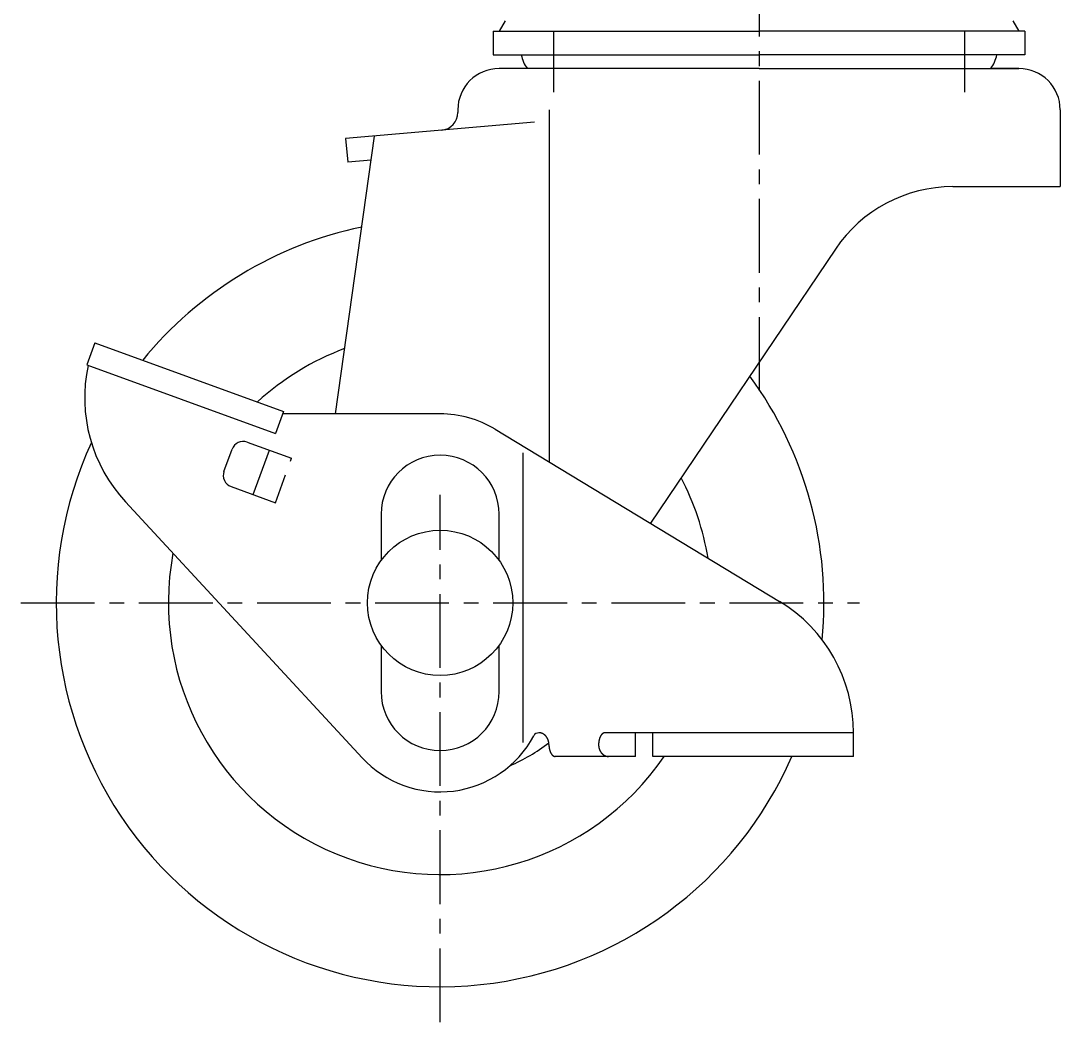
# Model space of a CAD drawing. Extents: x -2 to 216, y -1 to 251.
# Drawn here: x 124.9 to 212.9, y 41.8 to 126.6 of the extents above; entities that cross this region are included whole.
import ezdxf

# ---------------------------------------------------------------- set-up
doc = ezdxf.new("R2010")
doc.units = 0
doc.header["$LTSCALE"] = 5
doc.linetypes.add('CENTER', pattern=[2, 1.25, -0.25, 0.25, -0.25])
doc.linetypes.add('DASHED', pattern=[0.75, 0.5, -0.25])
doc.layers.get('0').update_dxf_attribs({"linetype": 'CONTINUOUS'})
doc.layers.add('CENTER', color=1, linetype='CENTER')

msp = doc.modelspace()

# ---------------------------------------------------------------- linework, layer by layer
at = {"color": 7, "linetype": 'CONTINUOUS'}
for p, q in [((165.942665, 126.607896), (165.432944, 125.725033)), ((208.923223, 126.607896), (209.432944, 125.725033)), ((164.932944, 125.725033), (164.932944, 123.725033)), ((164.932944, 125.725033), (187.432944, 125.725033)), ((209.932944, 125.725033), (187.432944, 125.725033)), ((209.932944, 125.725033), (209.932944, 123.725033)), ((164.932944, 123.725033), (187.432944, 123.725033)), ((209.932944, 123.725033), (187.432944, 123.725033)), ((187.432944, 122.568783), (165.432944, 122.568783)), ((187.432944, 122.568783), (209.432944, 122.568783)), ((209.432944, 122.568783), (207.046962, 122.568783)), ((161.932944, 119.068783), (161.932944, 118.84328)), ((169.674566, 119.068783), (169.674566, 89.253699)), ((212.932944, 119.068783), (212.932944, 112.568783)), ((168.426366, 118.036884), (152.432944, 116.63764)), ((151.573494, 93.328783), (154.879422, 116.85168)), ((152.432944, 116.63764), (152.607256, 114.645251)), ((154.593754, 114.819047), (152.607256, 114.645251)), ((203.851535, 112.568783), (212.932944, 112.568783)), ((193.903084, 107.279098), (178.244158, 84.063785)), ((131.203318, 99.354199), (130.519278, 97.474814)), ((131.203318, 99.354199), (147.178092, 93.539856)), ((130.519278, 97.474814), (146.494052, 91.660471)), ((147.178092, 93.539856), (146.494052, 91.660471)), ((160.432944, 93.328783), (147.101268, 93.328783)), ((165.095177, 92.027067), (189.16728, 77.448527)), ((144.101637, 90.934973), (147.860407, 89.566892)), ((142.135884, 88.457915), (142.819924, 90.3373)), ((144.612941, 86.492162), (145.981022, 90.250932)), ((167.432944, 90.026724), (167.432944, 65.506957)), ((142.733556, 87.176202), (146.492327, 85.808121)), ((133.798947, 85.869597), (153.82587, 64.217598)), ((155.432944, 84.828783), (155.432944, 80.909635)), ((165.432944, 80.909635), (165.432944, 84.828783)), ((155.432944, 73.747931), (155.432944, 69.828783)), ((165.432944, 69.828783), (165.432944, 73.747931)), ((195.432944, 66.328783), (174.3918, 66.328783)), ((176.985774, 64.328783), (176.985774, 66.328783)), ((178.432944, 64.328783), (178.432944, 66.328783)), ((195.432944, 64.328783), (195.432944, 66.328783)), ((176.985774, 64.328783), (170.187151, 64.328783)), ((195.432944, 64.328783), (178.432944, 64.328783))]:
    msp.add_line(p, q, dxfattribs=at)
at = {"color": 3, "linetype": 'DASHED'}
msp.add_line((146.492327, 85.808121), (147.860407, 89.566892), dxfattribs=at)
at = {"color": 7, "linetype": 'CONTINUOUS'}
for points in [[(169.646, 65.3288, 0), (169.646, 65.3411, 0), (169.646, 65.3533, 0), (169.645, 65.3656, 0), (169.645, 65.3779, 0), (169.644, 65.3901, 0), (169.644, 65.4023, 0), (169.643, 65.4146, 0), (169.642, 65.4268, 0), (169.641, 65.439, 0), (169.64, 65.4512, 0), (169.638, 65.4634, 0), (169.637, 65.4755, 0), (169.635, 65.4876, 0), (169.634, 65.4997, 0), (169.632, 65.5118, 0), (169.63, 65.5239, 0), (169.628, 65.5359, 0), (169.626, 65.5479, 0), (169.623, 65.5598, 0), (169.621, 65.5718, 0), (169.618, 65.5836, 0), (169.616, 65.5955, 0), (169.613, 65.6073, 0), (169.61, 65.6191, 0), (169.607, 65.6308, 0), (169.604, 65.6425, 0), (169.6, 65.6541, 0), (169.597, 65.6657, 0), (169.593, 65.6772, 0), (169.59, 65.6887, 0), (169.586, 65.7001, 0), (169.582, 65.7115, 0), (169.578, 65.7228, 0), (169.574, 65.734, 0), (169.57, 65.7452, 0), (169.565, 65.7563, 0), (169.561, 65.7674, 0), (169.556, 65.7784, 0), (169.552, 65.7893, 0), (169.547, 65.8002, 0), (169.542, 65.811, 0), (169.537, 65.8217, 0), (169.532, 65.8323, 0), (169.526, 65.8429, 0), (169.521, 65.8534, 0), (169.516, 65.8638, 0), (169.51, 65.8741, 0), (169.504, 65.8844, 0), (169.498, 65.8945, 0), (169.493, 65.9046, 0), (169.487, 65.9146, 0), (169.481, 65.9245, 0), (169.474, 65.9343, 0), (169.468, 65.944, 0), (169.462, 65.9536, 0), (169.455, 65.9632, 0), (169.449, 65.9726, 0), (169.442, 65.982, 0), (169.435, 65.9912, 0), (169.428, 66.0003, 0), (169.421, 66.0094, 0), (169.414, 66.0183, 0), (169.407, 66.0272, 0), (169.4, 66.0359, 0), (169.392, 66.0445, 0), (169.385, 66.053, 0), (169.377, 66.0614, 0), (169.37, 66.0697, 0), (169.362, 66.0779, 0), (169.354, 66.086, 0), (169.346, 66.094, 0), (169.339, 66.1018, 0), (169.331, 66.1095, 0), (169.322, 66.1171, 0), (169.314, 66.1246, 0), (169.306, 66.132, 0), (169.298, 66.1392, 0), (169.289, 66.1464, 0), (169.281, 66.1534, 0), (169.272, 66.1603, 0), (169.264, 66.167, 0), (169.255, 66.1736, 0), (169.246, 66.1801, 0), (169.237, 66.1865, 0), (169.229, 66.1928, 0), (169.22, 66.1989, 0), (169.211, 66.2049, 0), (169.201, 66.2107, 0), (169.192, 66.2164, 0), (169.183, 66.222, 0), (169.174, 66.2275, 0), (169.165, 66.2328, 0), (169.155, 66.238, 0), (169.146, 66.243, 0), (169.136, 66.2479, 0), (169.127, 66.2527, 0), (169.117, 66.2573, 0), (169.108, 66.2618, 0), (169.098, 66.2661, 0), (169.088, 66.2703, 0), (169.079, 66.2744, 0), (169.069, 66.2783, 0), (169.059, 66.2821, 0), (169.049, 66.2857, 0), (169.039, 66.2892, 0), (169.029, 66.2926, 0), (169.019, 66.2958, 0), (169.009, 66.2988, 0), (168.999, 66.3017, 0), (168.989, 66.3045, 0), (168.979, 66.3071, 0), (168.969, 66.3096, 0), (168.959, 66.3119, 0), (168.949, 66.3141, 0), (168.939, 66.3161, 0), (168.928, 66.318, 0), (168.918, 66.3197, 0), (168.908, 66.3213, 0), (168.898, 66.3227, 0), (168.888, 66.324, 0), (168.877, 66.3251, 0), (168.867, 66.3261, 0), (168.857, 66.3269, 0), (168.846, 66.3276, 0), (168.836, 66.3281, 0), (168.826, 66.3285, 0), (168.815, 66.3287, 0), (168.805, 66.3288, 0)], [(174.392, 66.3288, 0), (174.385, 66.3287, 0), (174.379, 66.3285, 0), (174.372, 66.3281, 0), (174.365, 66.3276, 0), (174.359, 66.3269, 0), (174.352, 66.3261, 0), (174.345, 66.3251, 0), (174.339, 66.324, 0), (174.332, 66.3227, 0), (174.326, 66.3213, 0), (174.319, 66.3197, 0), (174.312, 66.318, 0), (174.306, 66.3161, 0), (174.299, 66.3141, 0), (174.293, 66.3119, 0), (174.286, 66.3096, 0), (174.28, 66.3071, 0), (174.273, 66.3045, 0), (174.267, 66.3017, 0), (174.26, 66.2988, 0), (174.254, 66.2958, 0), (174.247, 66.2926, 0), (174.241, 66.2892, 0), (174.235, 66.2857, 0), (174.228, 66.2821, 0), (174.222, 66.2783, 0), (174.216, 66.2744, 0), (174.209, 66.2703, 0), (174.203, 66.2661, 0), (174.197, 66.2618, 0), (174.191, 66.2573, 0), (174.185, 66.2527, 0), (174.179, 66.2479, 0), (174.173, 66.243, 0), (174.166, 66.238, 0), (174.16, 66.2328, 0), (174.154, 66.2275, 0), (174.148, 66.222, 0), (174.143, 66.2164, 0), (174.137, 66.2107, 0), (174.131, 66.2049, 0), (174.125, 66.1989, 0), (174.119, 66.1928, 0), (174.114, 66.1865, 0), (174.108, 66.1801, 0), (174.102, 66.1736, 0), (174.097, 66.167, 0), (174.091, 66.1603, 0), (174.086, 66.1534, 0), (174.08, 66.1464, 0), (174.075, 66.1392, 0), (174.069, 66.132, 0), (174.064, 66.1246, 0), (174.059, 66.1171, 0), (174.054, 66.1095, 0), (174.049, 66.1018, 0), (174.043, 66.094, 0), (174.038, 66.086, 0), (174.033, 66.0779, 0), (174.028, 66.0697, 0), (174.023, 66.0614, 0), (174.019, 66.053, 0), (174.014, 66.0445, 0), (174.009, 66.0359, 0), (174.004, 66.0272, 0), (174, 66.0183, 0), (173.995, 66.0094, 0), (173.991, 66.0003, 0), (173.986, 65.9912, 0), (173.982, 65.982, 0), (173.978, 65.9726, 0), (173.973, 65.9632, 0), (173.969, 65.9536, 0), (173.965, 65.944, 0), (173.961, 65.9343, 0), (173.957, 65.9245, 0), (173.953, 65.9146, 0), (173.949, 65.9046, 0), (173.946, 65.8945, 0), (173.942, 65.8844, 0), (173.938, 65.8741, 0), (173.935, 65.8638, 0), (173.931, 65.8534, 0), (173.928, 65.8429, 0), (173.924, 65.8323, 0), (173.921, 65.8217, 0), (173.918, 65.811, 0), (173.915, 65.8002, 0), (173.911, 65.7893, 0), (173.908, 65.7784, 0), (173.905, 65.7674, 0), (173.903, 65.7563, 0), (173.9, 65.7452, 0), (173.897, 65.734, 0), (173.894, 65.7228, 0), (173.892, 65.7115, 0), (173.889, 65.7001, 0), (173.887, 65.6887, 0), (173.885, 65.6772, 0), (173.882, 65.6657, 0), (173.88, 65.6541, 0), (173.878, 65.6425, 0), (173.876, 65.6308, 0), (173.874, 65.6191, 0), (173.872, 65.6073, 0), (173.87, 65.5955, 0), (173.869, 65.5836, 0), (173.867, 65.5718, 0), (173.865, 65.5598, 0), (173.864, 65.5479, 0), (173.862, 65.5359, 0), (173.861, 65.5239, 0), (173.86, 65.5118, 0), (173.859, 65.4997, 0), (173.858, 65.4876, 0), (173.857, 65.4755, 0), (173.856, 65.4634, 0), (173.855, 65.4512, 0), (173.854, 65.439, 0), (173.853, 65.4268, 0), (173.853, 65.4146, 0), (173.852, 65.4023, 0), (173.852, 65.3901, 0), (173.851, 65.3779, 0), (173.851, 65.3656, 0), (173.851, 65.3533, 0), (173.851, 65.3411, 0), (173.851, 65.3288, 0)], [(169.646, 65.3288, 0), (169.646, 65.3165, 0), (169.646, 65.3042, 0), (169.646, 65.292, 0), (169.647, 65.2797, 0), (169.647, 65.2675, 0), (169.647, 65.2552, 0), (169.648, 65.243, 0), (169.649, 65.2308, 0), (169.649, 65.2186, 0), (169.65, 65.2064, 0), (169.651, 65.1942, 0), (169.652, 65.1821, 0), (169.653, 65.1699, 0), (169.654, 65.1578, 0), (169.655, 65.1457, 0), (169.656, 65.1337, 0), (169.658, 65.1217, 0), (169.659, 65.1097, 0), (169.661, 65.0977, 0), (169.662, 65.0858, 0), (169.664, 65.0739, 0), (169.666, 65.0621, 0), (169.667, 65.0503, 0), (169.669, 65.0385, 0), (169.671, 65.0268, 0), (169.673, 65.0151, 0), (169.675, 65.0035, 0), (169.678, 64.9919, 0), (169.68, 64.9804, 0), (169.682, 64.9689, 0), (169.685, 64.9575, 0), (169.687, 64.9461, 0), (169.69, 64.9348, 0), (169.692, 64.9235, 0), (169.695, 64.9124, 0), (169.698, 64.9012, 0), (169.701, 64.8902, 0), (169.704, 64.8792, 0), (169.707, 64.8682, 0), (169.71, 64.8574, 0), (169.713, 64.8466, 0), (169.716, 64.8359, 0), (169.72, 64.8252, 0), (169.723, 64.8147, 0), (169.726, 64.8042, 0), (169.73, 64.7938, 0), (169.734, 64.7835, 0), (169.737, 64.7732, 0), (169.741, 64.7631, 0), (169.745, 64.753, 0), (169.749, 64.743, 0), (169.753, 64.7331, 0), (169.756, 64.7233, 0), (169.761, 64.7136, 0), (169.765, 64.7039, 0), (169.769, 64.6944, 0), (169.773, 64.685, 0), (169.777, 64.6756, 0), (169.782, 64.6664, 0), (169.786, 64.6572, 0), (169.791, 64.6482, 0), (169.795, 64.6392, 0), (169.8, 64.6304, 0), (169.805, 64.6217, 0), (169.809, 64.6131, 0), (169.814, 64.6045, 0), (169.819, 64.5961, 0), (169.824, 64.5878, 0), (169.829, 64.5796, 0), (169.834, 64.5716, 0), (169.839, 64.5636, 0), (169.844, 64.5558, 0), (169.849, 64.548, 0), (169.854, 64.5404, 0), (169.859, 64.5329, 0), (169.865, 64.5256, 0), (169.87, 64.5183, 0), (169.876, 64.5112, 0), (169.881, 64.5042, 0), (169.887, 64.4973, 0), (169.892, 64.4906, 0), (169.898, 64.4839, 0), (169.903, 64.4774, 0), (169.909, 64.4711, 0), (169.915, 64.4648, 0), (169.92, 64.4587, 0), (169.926, 64.4527, 0), (169.932, 64.4469, 0), (169.938, 64.4411, 0), (169.944, 64.4356, 0), (169.95, 64.4301, 0), (169.956, 64.4248, 0), (169.962, 64.4196, 0), (169.968, 64.4146, 0), (169.974, 64.4097, 0), (169.98, 64.4049, 0), (169.986, 64.4003, 0), (169.992, 64.3958, 0), (169.999, 64.3914, 0), (170.005, 64.3872, 0), (170.011, 64.3832, 0), (170.017, 64.3793, 0), (170.024, 64.3755, 0), (170.03, 64.3718, 0), (170.036, 64.3684, 0), (170.043, 64.365, 0), (170.049, 64.3618, 0), (170.056, 64.3588, 0), (170.062, 64.3558, 0), (170.069, 64.3531, 0), (170.075, 64.3505, 0), (170.082, 64.348, 0), (170.088, 64.3457, 0), (170.095, 64.3435, 0), (170.101, 64.3415, 0), (170.108, 64.3396, 0), (170.114, 64.3379, 0), (170.121, 64.3363, 0), (170.128, 64.3349, 0), (170.134, 64.3336, 0), (170.141, 64.3325, 0), (170.147, 64.3315, 0), (170.154, 64.3307, 0), (170.161, 64.33, 0), (170.167, 64.3295, 0), (170.174, 64.3291, 0), (170.181, 64.3289, 0), (170.187, 64.3288, 0)], [(173.851, 65.3288, 0), (173.851, 65.3165, 0), (173.851, 65.3042, 0), (173.851, 65.292, 0), (173.852, 65.2797, 0), (173.852, 65.2675, 0), (173.853, 65.2552, 0), (173.854, 65.243, 0), (173.855, 65.2308, 0), (173.856, 65.2186, 0), (173.857, 65.2064, 0), (173.858, 65.1942, 0), (173.86, 65.1821, 0), (173.861, 65.1699, 0), (173.863, 65.1578, 0), (173.865, 65.1457, 0), (173.867, 65.1337, 0), (173.869, 65.1217, 0), (173.871, 65.1097, 0), (173.873, 65.0977, 0), (173.876, 65.0858, 0), (173.878, 65.0739, 0), (173.881, 65.0621, 0), (173.884, 65.0503, 0), (173.887, 65.0385, 0), (173.89, 65.0268, 0), (173.893, 65.0151, 0), (173.896, 65.0035, 0), (173.9, 64.9919, 0), (173.903, 64.9804, 0), (173.907, 64.9689, 0), (173.911, 64.9575, 0), (173.915, 64.9461, 0), (173.919, 64.9348, 0), (173.923, 64.9235, 0), (173.927, 64.9124, 0), (173.931, 64.9012, 0), (173.936, 64.8902, 0), (173.94, 64.8792, 0), (173.945, 64.8682, 0), (173.95, 64.8574, 0), (173.955, 64.8466, 0), (173.96, 64.8359, 0), (173.965, 64.8252, 0), (173.97, 64.8147, 0), (173.976, 64.8042, 0), (173.981, 64.7938, 0), (173.987, 64.7835, 0), (173.992, 64.7732, 0), (173.998, 64.7631, 0), (174.004, 64.753, 0), (174.01, 64.743, 0), (174.016, 64.7331, 0), (174.022, 64.7233, 0), (174.029, 64.7136, 0), (174.035, 64.7039, 0), (174.042, 64.6944, 0), (174.048, 64.685, 0), (174.055, 64.6756, 0), (174.062, 64.6664, 0), (174.068, 64.6572, 0), (174.075, 64.6482, 0), (174.083, 64.6392, 0), (174.09, 64.6304, 0), (174.097, 64.6217, 0), (174.104, 64.6131, 0), (174.112, 64.6045, 0), (174.119, 64.5961, 0), (174.127, 64.5878, 0), (174.135, 64.5796, 0), (174.142, 64.5716, 0), (174.15, 64.5636, 0), (174.158, 64.5558, 0), (174.166, 64.548, 0), (174.174, 64.5404, 0), (174.182, 64.5329, 0), (174.191, 64.5256, 0), (174.199, 64.5183, 0), (174.207, 64.5112, 0), (174.216, 64.5042, 0), (174.224, 64.4973, 0), (174.233, 64.4906, 0), (174.242, 64.4839, 0), (174.25, 64.4774, 0), (174.259, 64.4711, 0), (174.268, 64.4648, 0), (174.277, 64.4587, 0), (174.286, 64.4527, 0), (174.295, 64.4469, 0), (174.304, 64.4411, 0), (174.313, 64.4356, 0), (174.323, 64.4301, 0), (174.332, 64.4248, 0), (174.341, 64.4196, 0), (174.351, 64.4146, 0), (174.36, 64.4097, 0), (174.37, 64.4049, 0), (174.379, 64.4003, 0), (174.389, 64.3958, 0), (174.399, 64.3914, 0), (174.408, 64.3872, 0), (174.418, 64.3832, 0), (174.428, 64.3793, 0), (174.438, 64.3755, 0), (174.447, 64.3718, 0), (174.457, 64.3684, 0), (174.467, 64.365, 0), (174.477, 64.3618, 0), (174.487, 64.3588, 0), (174.497, 64.3558, 0), (174.507, 64.3531, 0), (174.517, 64.3505, 0), (174.528, 64.348, 0), (174.538, 64.3457, 0), (174.548, 64.3435, 0), (174.558, 64.3415, 0), (174.568, 64.3396, 0), (174.578, 64.3379, 0), (174.589, 64.3363, 0), (174.599, 64.3349, 0), (174.609, 64.3336, 0), (174.619, 64.3325, 0), (174.63, 64.3315, 0), (174.64, 64.3307, 0), (174.65, 64.33, 0), (174.661, 64.3295, 0), (174.671, 64.3291, 0), (174.681, 64.3289, 0), (174.692, 64.3288, 0)]]:
    msp.add_polyline3d(points, dxfattribs=at)
msp.add_circle((160.432944, 77.328783), 6.15, dxfattribs=at)
msp.add_circle((160.432944, 77.328783), 6.15, dxfattribs=at)
for centre, radius, start, end in [((170.032944, 124.246908), 2.778125, 190.827428, 217.160475), ((204.832944, 124.246908), 2.778125, 322.839525, 349.172572), ((165.432944, 119.068783), 3.5, 90, 180), ((209.432944, 119.068783), 3.5, 0, 90), ((160.432944, 118.84328), 1.5, 275, 0), ((203.851535, 100.568783), 12, 90, 146), ((160.432944, 77.328783), 32.5, 101.78317, 140.777907), ((160.432944, 77.328783), 23, 110.571878, 132.275708), ((143.342497, 94.696863), 13, 167.849282, 222.76715), ((160.432944, 77.328783), 32.5, 354.469696, 36.21683), ((160.432944, 84.328783), 9, 58.800076, 90), ((160.432944, 77.328783), 32.5, 155.299978, 336.421822), ((143.759617, 89.99528), 1, 70, 160), ((160.432944, 84.828783), 5, 0, 180), ((143.075576, 88.115895), 1, 160, 250), ((160.432944, 77.328783), 23, 9.464899, 27.428122), ((160.432944, 77.328783), 23, 169.49128, 325.582611), ((182.432944, 66.328783), 13, 0, 58.800076), ((160.432944, 69.828783), 5, 180, 0), ((160.432944, 70.328783), 9, 222.76715, 331.726286), ((168.799544, 65.828783), 0.5, 90, 151.726286), ((160.432944, 77.328783), 15, 293.212755, 307.845004)]:
    msp.add_arc(centre, radius, start, end, dxfattribs=at)
at = {"layer": 'CENTER', "color": 1, "linetype": 'CENTER'}
for p, q in [((187.432944, 171.525033), (187.432944, 94.686721)), ((170.032944, 125.725033), (170.032944, 120.568783)), ((204.832944, 125.725033), (204.832944, 120.568783)), ((160.432944, 41.828783), (160.432944, 86.478783)), ((124.932944, 77.328783), (195.932944, 77.328783))]:
    msp.add_line(p, q, dxfattribs=at)

doc.saveas('drawing.dxf')
